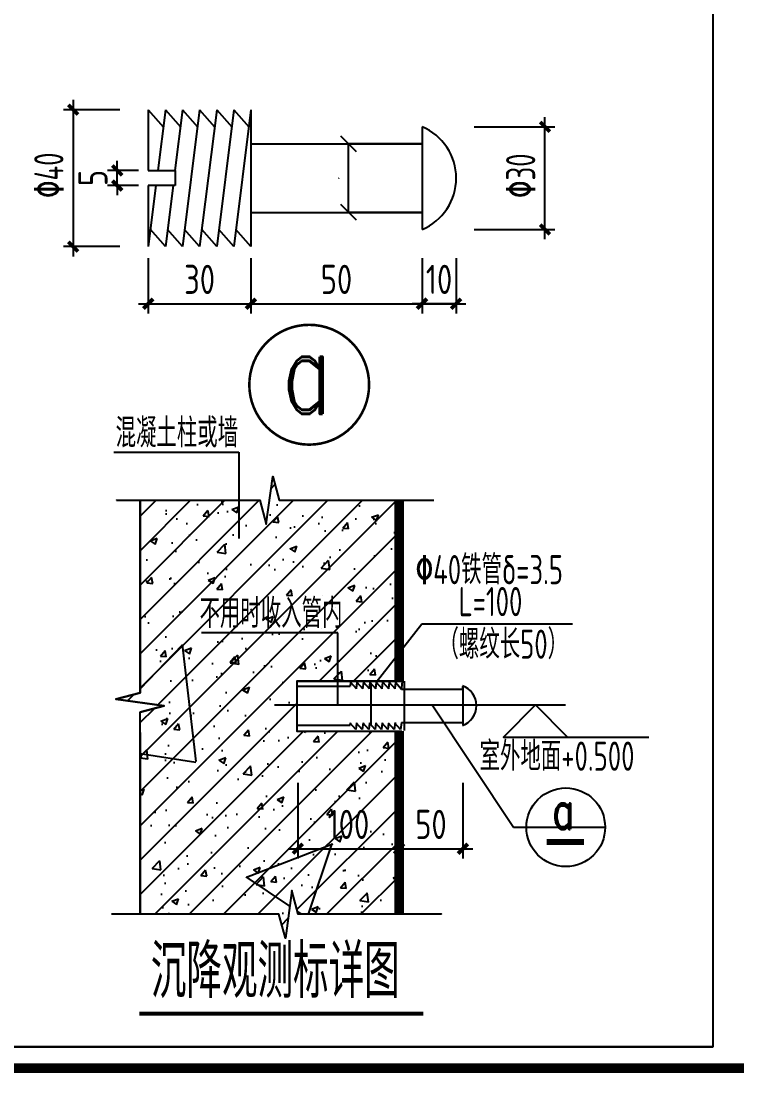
# Model space of a CAD drawing. Extents: x 2506385 to 2810062, y -487803 to -193521.
# Drawn here: x 2616056 to 2623419, y -374789 to -363972 of the extents above; entities that cross this region are included whole.
import ezdxf
from ezdxf.enums import TextEntityAlignment as Align

# ---------------------------------------------------------------- set-up
doc = ezdxf.new("R2010")
doc.units = 0
doc.header["$LTSCALE"] = 1000
doc.header["$MEASUREMENT"] = 0
for name, color, linetype in [('PUB_TITLE', 4, 'Continuous'), ('结-线', 11, 'Continuous'), ('结-说明', 4, 'Continuous')]:
    doc.layers.add(name, color=color, linetype=linetype)
doc.layers.add('查找字符', color=1, linetype='ByLayer', lineweight=18)
doc.styles.add('ENGLISH1', font='romand__.ttf', dxfattribs={"width": 0.7, "bigfont": 'hztxt'})
doc.styles.get("Standard").update_dxf_attribs({"font": 'TSSDENG', "width": 0.7, "bigfont": 'TSSDCHN'})
doc.styles.add('SXST', font='tssdeng.shx', dxfattribs={"bigfont": 'tssdchn.shx'})
doc.styles.add('tssd', font='tssdeng.shx', dxfattribs={"width": 0.7, "height": 3, "bigfont": '1hztxt.shx'})
doc.styles.add('TSSD_DIMENSION', font='tssdeng.shx', dxfattribs={"width": 0.8, "bigfont": 'tssdchn.shx'})
doc.styles.add('TSSD_Label', font='Tssdeng.shx', dxfattribs={"width": 0.7, "bigfont": 'hztxt.shx'})
doc.styles.add('TSSD_REIN', font='TSSDENG', dxfattribs={"width": 0.8, "bigfont": 'TSSDCHN'})
doc.dimstyles.get("Standard").update_dxf_attribs({"dimtxt": 0.18, "dimasz": 0.18, "dimexe": 0.18, "dimexo": 0.0625, "dimgap": 0.09, "dimtad": 0, "dimtih": 1, "dimtoh": 1, "dimdec": 4, "dimzin": 0, "dimdsep": 46, "dimtxsty": 'Standard', "dimcen": 0.09, "dimadec": 0, "dimazin": 0, "dimtfac": 1, "dimtdec": 4, "dimtofl": 0, "dimtmove": 0, "dimatfit": 3, "dimfxl": 1, "dimtolj": 1, "dimtzin": 0, "dimarcsym": 0})
doc.dimstyles.new('TSSD_100_100', dxfattribs={"dimtxt": 300, "dimasz": 100, "dimexe": 100, "dimexo": 250, "dimgap": 100, "dimtad": 1, "dimdec": 0, "dimzin": 0, "dimdsep": 46, "dimtxsty": 'TSSD_DIMENSION', "dimblk": 'ARCHTICK', "dimcen": 0, "dimdle": 100, "dimclrt": 7, "dimadec": 0, "dimazin": 0, "dimtfac": 1, "dimtdec": 0, "dimtix": 1, "dimtmove": 2, "dimatfit": 3, "dimldrblk": '_TSDBK', "dimfxl": 1, "dimtolj": 1, "dimtzin": 0, "dimarcsym": 0})

# ---------------------------------------------------------------- blocks, each defined once
blk = doc.blocks.new('_ArchTick')
at = {"color": 0, "linetype": 'ByBlock', "const_width": 0.4}
blk.add_lwpolyline([(-0.5, -0.5), (0.5, 0.5)], dxfattribs=at)
blk = doc.blocks.new('*D48')
at = {"layer": 'Defpoints', "color": 0, "transparency": 16777216}
for p in [(1528392, 1043739), (1529434, 1043743), (1529434, 1042811)]:
    blk.add_point(p, dxfattribs=at)
at = {"layer": '结-说明', "color": 0, "lineweight": -2, "transparency": 16777216}
for p, q in [((1528392, 1043489), (1528392, 1042711)), ((1529434, 1043493), (1529434, 1042711)), ((1528292, 1042811), (1529534, 1042811))]:
    blk.add_line(p, q, dxfattribs=at)
at = {"layer": '结-说明', "color": 0, "lineweight": -2, "transparency": 16777216, "xscale": 100, "yscale": 100, "zscale": 100, "rotation": 180}
blk.add_blockref('_ArchTick', (1528392, 1042811), dxfattribs=at)
at = {"layer": '结-说明', "color": 0, "lineweight": -2, "transparency": 16777216, "xscale": 100, "yscale": 100, "zscale": 100}
blk.add_blockref('_ArchTick', (1529434, 1042811), dxfattribs=at)
at = {"layer": '结-说明', "color": 7, "transparency": 16777216, "insert": (1528913, 1043061), "char_height": 300, "attachment_point": 5, "style": 'TSSD_DIMENSION'}
blk.add_mtext('\\A1;100', dxfattribs=at)
blk = doc.blocks.new('_TSDBK')
blk = doc.blocks.new('*D49')
at = {"layer": 'Defpoints', "color": 0, "transparency": 16777216}
for p in [(1529434, 1043743), (1530091, 1043739), (1530091, 1042811)]:
    blk.add_point(p, dxfattribs=at)
at = {"layer": '结-说明', "color": 0, "lineweight": -2, "transparency": 16777216}
for p, q in [((1529434, 1043493), (1529434, 1042711)), ((1530091, 1043489), (1530091, 1042711)), ((1529334, 1042811), (1530191, 1042811))]:
    blk.add_line(p, q, dxfattribs=at)
at = {"layer": '结-说明', "color": 0, "lineweight": -2, "transparency": 16777216, "xscale": 100, "yscale": 100, "zscale": 100, "rotation": 180}
blk.add_blockref('_ArchTick', (1529434, 1042811), dxfattribs=at)
at = {"layer": '结-说明', "color": 0, "lineweight": -2, "transparency": 16777216, "xscale": 100, "yscale": 100, "zscale": 100}
blk.add_blockref('_ArchTick', (1530091, 1042811), dxfattribs=at)
at = {"layer": '结-说明', "color": 7, "transparency": 16777216, "insert": (1529762, 1043061), "char_height": 300, "attachment_point": 5, "style": 'TSSD_DIMENSION'}
blk.add_mtext('\\A1;50', dxfattribs=at)
blk = doc.blocks.new('*D50')
at = {"layer": 'Defpoints', "color": 0, "transparency": 16777216}
for p in [(1528915, 1050058), (1529670, 1050058), (1529670, 1049354)]:
    blk.add_point(p, dxfattribs=at)
at = {"layer": '结-说明', "color": 0, "lineweight": -2, "transparency": 16777216}
for p, q in [((1528995, 1049978), (1528835, 1050138)), ((1529667, 1050058), (1528913, 1050058)), ((1528915, 1049354), (1528915, 1050058)), ((1528995, 1049274), (1528835, 1049434)), ((1529667, 1049354), (1528913, 1049354))]:
    blk.add_line(p, q, dxfattribs=at)
at = {"layer": '结-说明', "color": 0, "transparency": 16777216, "insert": (1528814, 1049706), "char_height": 3, "attachment_point": 5, "rotation": 90}
blk.add_mtext('\\A1;%%13020', dxfattribs=at)
blk = doc.blocks.new('*D51')
at = {"layer": 'Defpoints', "color": 0, "transparency": 16777216}
for p in [(1526854, 1049134), (1527910, 1049134), (1527910, 1048415)]:
    blk.add_point(p, dxfattribs=at)
at = {"layer": '结-说明', "color": 0, "lineweight": -2, "transparency": 16777216}
for p, q in [((1526854, 1048884), (1526854, 1048315)), ((1527910, 1048884), (1527910, 1048315)), ((1526754, 1048415), (1528010, 1048415))]:
    blk.add_line(p, q, dxfattribs=at)
at = {"layer": '结-说明', "color": 0, "lineweight": -2, "transparency": 16777216, "xscale": 100, "yscale": 100, "zscale": 100, "rotation": 180}
blk.add_blockref('_ArchTick', (1526854, 1048415), dxfattribs=at)
at = {"layer": '结-说明', "color": 0, "lineweight": -2, "transparency": 16777216, "xscale": 100, "yscale": 100, "zscale": 100}
blk.add_blockref('_ArchTick', (1527910, 1048415), dxfattribs=at)
at = {"layer": '结-说明', "color": 7, "transparency": 16777216, "insert": (1527382, 1048665), "char_height": 300, "attachment_point": 5, "style": 'TSSD_DIMENSION'}
blk.add_mtext('\\A1;30', dxfattribs=at)
blk = doc.blocks.new('*D52')
at = {"layer": 'Defpoints', "color": 0, "transparency": 16777216}
for p in [(1529670, 1049134), (1530020, 1049134), (1530020, 1048415)]:
    blk.add_point(p, dxfattribs=at)
at = {"layer": '结-说明', "color": 0, "lineweight": -2, "transparency": 16777216}
for p, q in [((1529670, 1048884), (1529670, 1048315)), ((1530020, 1048884), (1530020, 1048315)), ((1529670, 1048415), (1529570, 1048415)), ((1529670, 1048415), (1530020, 1048415)), ((1530020, 1048415), (1530120, 1048415))]:
    blk.add_line(p, q, dxfattribs=at)
at = {"layer": '结-说明', "color": 0, "lineweight": -2, "transparency": 16777216, "xscale": 100, "yscale": 100, "zscale": 100}
blk.add_blockref('_ArchTick', (1529670, 1048415), dxfattribs=at)
at = {"layer": '结-说明', "color": 0, "lineweight": -2, "transparency": 16777216, "xscale": 100, "yscale": 100, "zscale": 100, "rotation": 180}
blk.add_blockref('_ArchTick', (1530020, 1048415), dxfattribs=at)
at = {"layer": '结-说明', "color": 7, "transparency": 16777216, "insert": (1529845, 1048665), "char_height": 300, "attachment_point": 5, "style": 'TSSD_DIMENSION'}
blk.add_mtext('\\A1;10', dxfattribs=at)
blk = doc.blocks.new('*D53')
at = {"layer": 'Defpoints', "color": 0, "transparency": 16777216}
for p in [(1527910, 1049134), (1529670, 1049134), (1529670, 1048415)]:
    blk.add_point(p, dxfattribs=at)
at = {"layer": '结-说明', "color": 0, "lineweight": -2, "transparency": 16777216}
for p, q in [((1527910, 1048884), (1527910, 1048315)), ((1529670, 1048884), (1529670, 1048315)), ((1527810, 1048415), (1529770, 1048415))]:
    blk.add_line(p, q, dxfattribs=at)
at = {"layer": '结-说明', "color": 0, "lineweight": -2, "transparency": 16777216, "xscale": 100, "yscale": 100, "zscale": 100, "rotation": 180}
blk.add_blockref('_ArchTick', (1527910, 1048415), dxfattribs=at)
at = {"layer": '结-说明', "color": 0, "lineweight": -2, "transparency": 16777216, "xscale": 100, "yscale": 100, "zscale": 100}
blk.add_blockref('_ArchTick', (1529670, 1048415), dxfattribs=at)
at = {"layer": '结-说明', "color": 7, "transparency": 16777216, "insert": (1528790, 1048665), "char_height": 300, "attachment_point": 5, "style": 'TSSD_DIMENSION'}
blk.add_mtext('\\A1;50', dxfattribs=at)
blk = doc.blocks.new('*D54')
at = {"layer": 'Defpoints', "color": 0, "transparency": 16777216}
for p in [(1526535, 1049785), (1527004, 1049785), (1527004, 1049630)]:
    blk.add_point(p, dxfattribs=at)
at = {"layer": '结-说明', "color": 0, "lineweight": -2, "transparency": 16777216}
for p, q in [((1526535, 1049785), (1526535, 1049885)), ((1526754, 1049785), (1526435, 1049785)), ((1526535, 1049630), (1526535, 1049785)), ((1526754, 1049630), (1526435, 1049630)), ((1526535, 1049630), (1526535, 1049530))]:
    blk.add_line(p, q, dxfattribs=at)
at = {"layer": '结-说明', "color": 0, "lineweight": -2, "transparency": 16777216, "xscale": 100, "yscale": 100, "zscale": 100}
for p, rotation in [((1526535, 1049785), 270), ((1526535, 1049630), 90)]:
    blk.add_blockref('_ArchTick', p, dxfattribs=dict(at, rotation=rotation))
at = {"layer": '结-说明', "color": 7, "transparency": 16777216, "insert": (1526285, 1049707), "char_height": 300, "attachment_point": 5, "rotation": 90, "style": 'TSSD_DIMENSION'}
blk.add_mtext('\\A1;5', dxfattribs=at)
blk = doc.blocks.new('*D61')
at = {"layer": 'Defpoints', "color": 0, "transparency": 16777216}
for p in [(1555683, 1060932), (1554787, 1060382, -9216), (1555683, 1060382, -9216)]:
    blk.add_point(p, dxfattribs=at)
at = {"layer": '结-说明', "color": 0, "lineweight": -2, "transparency": 16777216}
for p, q in [((1554787, 1060632), (1554787, 1061032)), ((1555683, 1060632), (1555683, 1061032)), ((1554687, 1060932), (1555783, 1060932))]:
    blk.add_line(p, q, dxfattribs=at)
at = {"layer": '结-说明', "color": 0, "lineweight": -2, "transparency": 16777216, "xscale": 100, "yscale": 100, "zscale": 100, "rotation": 180}
blk.add_blockref('_ArchTick', (1554787, 1060932), dxfattribs=at)
at = {"layer": '结-说明', "color": 0, "lineweight": -2, "transparency": 16777216, "xscale": 100, "yscale": 100, "zscale": 100}
blk.add_blockref('_ArchTick', (1555683, 1060932), dxfattribs=at)
at = {"layer": '结-说明', "color": 7, "transparency": 16777216, "insert": (1555235, 1061182), "char_height": 300, "attachment_point": 5, "style": 'TSSD_DIMENSION'}
blk.add_mtext('\\A1;15d', dxfattribs=at)
blk = doc.blocks.new('*D62')
at = {"layer": 'Defpoints', "color": 0, "transparency": 16777216}
for p in [(1556298, 1060932), (1556298, 1060382, -9216), (1557195, 1060382, -9216)]:
    blk.add_point(p, dxfattribs=at)
at = {"layer": '结-说明', "color": 0, "lineweight": -2, "transparency": 16777216}
for p, q in [((1556298, 1060632), (1556298, 1061032)), ((1557195, 1060632), (1557195, 1061032)), ((1557295, 1060932), (1556198, 1060932))]:
    blk.add_line(p, q, dxfattribs=at)
at = {"layer": '结-说明', "color": 0, "lineweight": -2, "transparency": 16777216, "xscale": 100, "yscale": 100, "zscale": 100, "rotation": 180}
blk.add_blockref('_ArchTick', (1556298, 1060932), dxfattribs=at)
at = {"layer": '结-说明', "color": 0, "lineweight": -2, "transparency": 16777216, "xscale": 100, "yscale": 100, "zscale": 100}
blk.add_blockref('_ArchTick', (1557195, 1060932), dxfattribs=at)
at = {"layer": '结-说明', "color": 7, "transparency": 16777216, "insert": (1556746, 1061182), "char_height": 300, "attachment_point": 5, "style": 'TSSD_DIMENSION'}
blk.add_mtext('\\A1;15d', dxfattribs=at)
blk = doc.blocks.new('*D63')
at = {"layer": 'Defpoints', "color": 0, "transparency": 16777216}
for p in [(1555206, 1059103), (1555683, 1059103, -9216), (1555683, 1058567, -9216)]:
    blk.add_point(p, dxfattribs=at)
at = {"layer": '结-说明', "color": 0, "lineweight": -2, "transparency": 16777216}
for p, q in [((1555206, 1059103), (1555206, 1059203)), ((1555433, 1059103), (1555106, 1059103)), ((1555206, 1058567), (1555206, 1059103)), ((1555433, 1058567), (1555106, 1058567)), ((1555206, 1058567), (1555206, 1058467))]:
    blk.add_line(p, q, dxfattribs=at)
at = {"layer": '结-说明', "color": 0, "lineweight": -2, "transparency": 16777216, "xscale": 100, "yscale": 100, "zscale": 100}
for p, rotation in [((1555206, 1059103), 270), ((1555206, 1058567), 90)]:
    blk.add_blockref('_ArchTick', p, dxfattribs=dict(at, rotation=rotation))
at = {"layer": '结-说明', "color": 7, "transparency": 16777216, "insert": (1554956, 1058835), "char_height": 300, "attachment_point": 5, "rotation": 90, "style": 'TSSD_DIMENSION'}
blk.add_mtext('\\A1;100', dxfattribs=at)
blk = doc.blocks.new('*D64')
at = {"layer": 'Defpoints', "color": 0, "transparency": 16777216}
for p in [(1555683, 1059103, -9216), (1555206, 1058347), (1555781, 1058347)]:
    blk.add_point(p, dxfattribs=at)
at = {"layer": '结-说明', "color": 0, "lineweight": -2, "transparency": 16777216}
for p, q in [((1555206, 1059203), (1555206, 1058247)), ((1555433, 1059103), (1555106, 1059103)), ((1555531, 1058347), (1555106, 1058347))]:
    blk.add_line(p, q, dxfattribs=at)
at = {"layer": '结-说明', "color": 0, "lineweight": -2, "transparency": 16777216, "xscale": 100, "yscale": 100, "zscale": 100}
for p, rotation in [((1555206, 1059103), 90), ((1555206, 1058347), 270)]:
    blk.add_blockref('_ArchTick', p, dxfattribs=dict(at, rotation=rotation))
at = {"layer": '结-说明', "color": 7, "transparency": 16777216, "insert": (1554956, 1058217), "char_height": 300, "attachment_point": 5, "rotation": 90, "style": 'TSSD_DIMENSION'}
blk.add_mtext('\\A1;50', dxfattribs=at)
blk = doc.blocks.new('*D65')
at = {"layer": 'Defpoints', "color": 0, "transparency": 16777216}
for p in [(1555683, 1058384, -9216), (1556015, 1058384, -9216), (1556015, 1057606)]:
    blk.add_point(p, dxfattribs=at)
at = {"layer": '结-说明', "color": 0, "lineweight": -2, "transparency": 16777216}
for p, q in [((1555683, 1058134), (1555683, 1057506)), ((1556015, 1058134), (1556015, 1057506)), ((1555583, 1057606), (1556115, 1057606))]:
    blk.add_line(p, q, dxfattribs=at)
at = {"layer": '结-说明', "color": 0, "lineweight": -2, "transparency": 16777216, "xscale": 100, "yscale": 100, "zscale": 100, "rotation": 180}
blk.add_blockref('_ArchTick', (1555683, 1057606), dxfattribs=at)
at = {"layer": '结-说明', "color": 0, "lineweight": -2, "transparency": 16777216, "xscale": 100, "yscale": 100, "zscale": 100}
blk.add_blockref('_ArchTick', (1556015, 1057606), dxfattribs=at)
at = {"layer": '结-说明', "color": 7, "transparency": 16777216, "insert": (1555512, 1057856), "char_height": 300, "attachment_point": 5, "style": 'TSSD_DIMENSION'}
blk.add_mtext('\\A1;50', dxfattribs=at)
blk = doc.blocks.new('*D66')
at = {"layer": 'Defpoints', "color": 0, "transparency": 16777216}
for p in [(1556015, 1058384, -9216), (1556296, 1058384, -9216), (1556296, 1057606)]:
    blk.add_point(p, dxfattribs=at)
at = {"layer": '结-说明', "color": 0, "lineweight": -2, "transparency": 16777216}
for p, q in [((1556015, 1058134), (1556015, 1057506)), ((1556296, 1058134), (1556296, 1057506)), ((1555915, 1057606), (1556396, 1057606))]:
    blk.add_line(p, q, dxfattribs=at)
at = {"layer": '结-说明', "color": 0, "lineweight": -2, "transparency": 16777216, "xscale": 100, "yscale": 100, "zscale": 100, "rotation": 180}
blk.add_blockref('_ArchTick', (1556015, 1057606), dxfattribs=at)
at = {"layer": '结-说明', "color": 0, "lineweight": -2, "transparency": 16777216, "xscale": 100, "yscale": 100, "zscale": 100}
blk.add_blockref('_ArchTick', (1556296, 1057606), dxfattribs=at)
at = {"layer": '结-说明', "color": 7, "transparency": 16777216, "insert": (1556468, 1057856), "char_height": 300, "attachment_point": 5, "style": 'TSSD_DIMENSION'}
blk.add_mtext('\\A1;50', dxfattribs=at)
blk = doc.blocks.new('*D60')
at = {"layer": 'Defpoints', "color": 0, "transparency": 16777216}
for p in [(1555980, 1060522, -9216), (1555980, 1059103, -9216), (1556149, 1059103)]:
    blk.add_point(p, dxfattribs=at)
at = {"layer": '结-说明', "color": 0, "lineweight": -2, "transparency": 16777216}
for p, q in [((1556149, 1060622), (1556149, 1059003)), ((1556230, 1060522), (1556249, 1060522)), ((1556230, 1059103), (1556249, 1059103))]:
    blk.add_line(p, q, dxfattribs=at)
at = {"layer": '结-说明', "color": 0, "lineweight": -2, "transparency": 16777216, "xscale": 100, "yscale": 100, "zscale": 100}
for p, rotation in [((1556149, 1060522), 90), ((1556149, 1059103), 270)]:
    blk.add_blockref('_ArchTick', p, dxfattribs=dict(at, rotation=rotation))
at = {"layer": '结-说明', "color": 7, "transparency": 16777216, "insert": (1555899, 1059812), "char_height": 300, "attachment_point": 5, "rotation": 90, "style": 'TSSD_DIMENSION'}
blk.add_mtext('\\A1;>0.6Lab', dxfattribs=at)
blk = doc.blocks.new('A$C1EDB679E')
at = {"layer": '结-说明'}
for p, q in [((0, 1366), (2876, 1366)), ((0, 1366), (0, 341)), ((988, 1366), (988, 341)), ((988, 1366), (988, 341)), ((2876, 1366), (2876, 341)), ((0, 854), (2876, 854)), ((0, 341), (2876, 341))]:
    blk.add_line(p, q, dxfattribs=at)
at = {"layer": '结-说明', "style": 'TSSD_REIN', "width": 0.75}
for s, p in [('按电梯资料定', (744, 1455)), ('吊钩规格', (77, 979)), ('Q235直径22圆钢', (1176, 982)), ('吊重(t)', (111, 471)), ('≤3', (1572, 478)), ('注：吊钩严禁采用冷加工钢筋', (119, 0, -9216))]:
    blk.add_text(s, height=250, dxfattribs=at).set_placement(p)
blk = doc.blocks.new('995')
h = blk.add_hatch()
h.set_pattern_fill('钢筋混凝土', color=3, scale=100, style=0)
h.set_pattern_definition([(45, (105.4, 579.32), (-176.776695, 176.776695), []), (50, (105.4, 579.3), (717.26018, -62.75213), [75, -825]), (355, (105.4, 579.3), (-138.75133, 752.19213), [60, -660]), (100.4514, (165.2, 574.1), (578.50938, 689.43954), [63.7402, -701.1421]), (46.1842, (105.4, 779.3), (1067.24105, -165.519), [112.5, -1237.5]), (96.6356, (194.3, 765.5), (934.6627, 974.1179), [95.6103, -1051.713]), (351.1842, (105.4, 779.3), (934.66195, 974.1186), [90, -990]), (21, (205.4, 729.3), (596.90705, -402.6189), [75, -825]), (326, (205.4, 729.3), (243.31533, 725.15005), [60, -660]), (71.4514, (255.14, 695.8), (840.22263, 322.5305), [63.7402, -701.1421]), (37.5, (105.4, 579.32), (12.159855, 332.893854), [0, -652, 0, -670, 0, -662.5]), (7.5, (105.4, 579.3), (263.06954, 394.41171), [0, -382, 0, -637, 0, -252.5]), (327.5, (-117.6, 579.32), (533.822436, -22.55487), [0, -250, 0, -780, 0, -1035]), (317.5, (-217.6, 579.3), (583.18617, 100.10498), [0, -325, 0, -518, 0, -735])])
h.paths.add_polyline_path([(1528381.99031, 1044535.35626), (1529208.80606, 1044535.35626), (1529433.86962, 1044824.04884), (1529433.86962, 1046393.51444), (1528200.5064, 1046393.51444), (1528134.5064, 1046639.82979), (1528068.5064, 1046147.19909), (1528002.5064, 1046393.51444), (1526770.24884, 1046393.51444), (1526770.24884, 1044414.83733), (1526521.44546, 1044348.17066), (1527019.05223, 1044281.504), (1526770.24884, 1044214.83733), (1526770.24884, 1042136.59553), (1528198.0713, 1042136.59553), (1528259.77428, 1041906.31688), (1528266.21981, 1041906.31688), (1528330.0713, 1042382.91088), (1528396.0713, 1042136.59553), (1529433.86962, 1042136.59553), (1529433.86962, 1044020.29077), (1528381.99031, 1044020.29077)])
h.paths.add_polyline_path([(1528636.07988, 1043286.49564), (1529189.92603, 1043286.49564), (1529189.92603, 1042836.49564), (1528636.07988, 1042836.49564)], flags=24)
h.paths.add_polyline_path([(1527314.60709, 1045005.88617), (1528889.96142, 1045005.88617), (1528889.96142, 1045455.88617), (1527314.60709, 1045455.88617)], flags=24)
at = {"layer": '结-说明'}
h = blk.add_hatch(dxfattribs=at)
h.set_pattern_fill('AR-CONC', color=256, scale=50, style=0)
h.set_pattern_definition([(50, (782557, 862726), (9109.23, -796.954), [952.5, -10477.5]), (355, (782557, 862726), (-1762.14, 9552.83), [762, -8382]), (100.451, (783316, 862660), (7347.13, 8755.83), [809.5, -8904.5]), (46.1842, (782557, 865266), (13553.95, -2102.12), [1428.75, -15716.25]), (96.6356, (783687, 865091), (11870.21, 12371.28), [1214.25, -13356.75]), (351.184, (782557, 865266), (11870.23, 12371.26), [1143, -12573]), (21, (783827, 864631), (7580.744, -5113.276), [952.5, -10477.5]), (326, (783827, 864631), (3090.1, 9209.4), [762, -8382]), (71.4514, (784459, 864205), (10670.82, 4096.14), [809.5, -8904.5]), (37.5, (782557, 862726.3), (154.43, 4227.752), [0, -8280.4, 0, -8509, 0, -8413.75]), (7.5, (782557, 862726.3), (3340.983, 5009.03), [0, -4851.4, 0, -8089.9, 0, -3206.75]), (327.5, (779725, 862726.3), (6779.53, -286.437), [0, -3175, 0, -9906, 0, -13144.5]), (317.5, (778455, 862726), (7406.46, 1271.325), [0, -4127.5, 0, -6578.6, 0, -9334.5])])
h.paths.add_polyline_path([(1526770.24884, 1046493.07914), (1529433.86962, 1046493.07914), (1529433.86962, 1044535.35626), (1528381.99031, 1044535.35626), (1528381.99031, 1044020.29077), (1529433.86962, 1044020.29077), (1529433.86962, 1042136.59553), (1528396.0713, 1042136.59553), (1528330.0713, 1042382.91088), (1528264.0713, 1041890.28017), (1528198.0713, 1042136.59553), (1526770.24884, 1042136.59553)])
at = {"color": 3}
for p, q in [((1527785.87779, 1046889.8042), (1527785.87779, 1046001.35735)), ((1528803.85479, 1045029.14192), (1527401.57092, 1045029.14192)), ((1528803.85479, 1044289.06738), (1528803.85479, 1045029.14192))]:
    blk.add_line(p, q, dxfattribs=at)
blk.add_circle((1531148.37624, 1043031.35796), 404.62047, dxfattribs=at)
at = {"layer": '结-说明'}
for p, q in [((1526081.6881, 1050510.05246), (1526081.6881, 1048902.05246)), ((1526561.90466, 1050410.05246), (1525981.6881, 1050410.05246)), ((1526854.13619, 1050410.05246), (1527008.13619, 1050234.05246)), ((1526854.13619, 1050410.05246), (1526854.13619, 1049784.75263)), ((1527030.13619, 1050410.05246), (1526951.97371, 1049784.75263)), ((1527030.13619, 1050410.05246), (1527184.13619, 1050234.05246)), ((1527206.13619, 1050410.05246), (1527127.97371, 1049784.75263)), ((1527206.13619, 1050410.05246), (1527360.13619, 1050234.05246)), ((1527382.13619, 1050410.05246), (1527206.13619, 1049002.05246)), ((1527382.13619, 1050410.05246), (1527536.13619, 1050234.05246)), ((1527558.13619, 1050410.05246), (1527382.13619, 1049002.05246)), ((1527558.13619, 1050410.05246), (1527712.13619, 1050234.05246)), ((1527734.13619, 1050410.05246), (1527558.13619, 1049002.05246)), ((1527734.13619, 1050410.05246), (1527888.13619, 1050234.05246)), ((1527910.13619, 1050410.05246), (1527734.13619, 1049002.05246)), ((1527910.13619, 1050410.05246), (1527910.13619, 1049002.05246)), ((1530934.70202, 1049078.05246), (1530934.70202, 1050334.05246)), ((1529670.13619, 1050234.05246), (1529670.13619, 1049178.05246)), ((1530205.92527, 1050234.05246), (1531034.70202, 1050234.05246)), ((1527910.13619, 1050058.05246), (1529670.13619, 1050058.05246)), ((1528915.12609, 1049354.05246), (1528915.12609, 1050058.05246)), ((1526534.50966, 1049630.10467), (1526534.50966, 1049784.75263)), ((1526853.53107, 1049784.75263), (1527132.08514, 1049784.75263)), ((1527132.08514, 1049784.75263), (1527132.08514, 1049630.10467)), ((1527132.08514, 1049630.10467), (1526853.53107, 1049630.10467)), ((1526932.64272, 1049630.10467), (1526854.13619, 1049002.05246)), ((1526854.13619, 1049630.10467), (1526854.13619, 1049002.05246)), ((1527108.64272, 1049630.10467), (1527030.13619, 1049002.05246)), ((1527910.13619, 1049354.05246), (1529670.13619, 1049354.05246)), ((1527030.13619, 1049002.05246), (1526876.13619, 1049178.05246)), ((1527206.13619, 1049002.05246), (1527052.13619, 1049178.05246)), ((1527382.13619, 1049002.05246), (1527228.13619, 1049178.05246)), ((1527558.13619, 1049002.05246), (1527404.13619, 1049178.05246)), ((1527734.13619, 1049002.05246), (1527580.13619, 1049178.05246)), ((1527910.13619, 1049002.05246), (1527756.13619, 1049178.05246)), ((1530205.92527, 1049178.05246), (1531034.70202, 1049178.05246)), ((1526561.90466, 1049002.05246), (1525981.6881, 1049002.05246)), ((1529701.31122, 1048415.46235), (1530051.35216, 1048415.46235)), ((1526500.61368, 1046889.8042), (1527785.87779, 1046889.8042)), ((1526770.24884, 1046393.51444), (1526770.24884, 1044414.83733)), ((1529198.9398, 1044522.70065), (1529666.86252, 1045122.91249)), ((1529666.86252, 1045122.91249), (1531216.04209, 1045122.91249)), ((1528381.99031, 1044535.35626), (1529466.33571, 1044535.35626)), ((1528381.99031, 1044535.35626), (1528381.99031, 1044020.29077)), ((1528383.38268, 1044481.07185), (1528929.7362, 1044481.07185)), ((1528934.9398, 1044522.70065), (1528929.7362, 1044481.07185)), ((1528934.9398, 1044522.70065), (1528992.6898, 1044456.70065)), ((1529000.9398, 1044522.70065), (1528992.57722, 1044455.79998)), ((1529000.9398, 1044522.70065), (1529058.6898, 1044456.70065)), ((1529066.9398, 1044522.70065), (1529058.57722, 1044455.79998)), ((1529066.9398, 1044522.70065), (1529124.6898, 1044456.70065)), ((1529132.9398, 1044522.70065), (1529124.57722, 1044455.79998)), ((1529132.9398, 1044522.70065), (1529190.6898, 1044456.70065)), ((1529144.99741, 1044505.86934), (1529144.99741, 1044085.39609)), ((1529198.9398, 1044522.70065), (1529190.57722, 1044455.79998)), ((1529198.9398, 1044522.70065), (1529256.6898, 1044456.70065)), ((1529264.9398, 1044522.70065), (1529256.57722, 1044455.79998)), ((1529265.88941, 1044522.70065), (1529323.63941, 1044456.70065)), ((1529331.88941, 1044522.70065), (1529323.52683, 1044455.79998)), ((1529331.88941, 1044522.70065), (1529389.63941, 1044456.70065)), ((1529397.88941, 1044522.70065), (1529389.52683, 1044455.79998)), ((1529397.88941, 1044522.70065), (1529459.99637, 1044451.72127)), ((1529466.33571, 1044535.35626), (1529457.25431, 1044462.70502)), ((1529459.99637, 1044451.72127), (1530090.07878, 1044451.72127)), ((1529484.75969, 1044534.91758), (1529484.75969, 1044025.49167)), ((1530090.07878, 1044479.49387), (1530090.07878, 1044081.89314)), ((1530090.07878, 1044451.72127), (1530090.07878, 1044479.49387)), ((1530090.07878, 1044451.72127), (1530090.07878, 1044101.77318)), ((1528153.89755, 1044289.06738), (1531145.01327, 1044289.06738)), ((1529774.32388, 1044289.06738), (1530610.49949, 1043031.35796)), ((1526770.24884, 1044004.38655), (1526770.24884, 1042142.61638)), ((1528381.99031, 1044020.29077), (1529461.59405, 1044020.29077)), ((1528383.38268, 1044081.36075), (1528932.50538, 1044081.36075)), ((1528931.47814, 1044103.73696), (1528928.68111, 1044081.36075)), ((1528989.10997, 1044036.79159), (1528931.35997, 1044102.79159)), ((1528997.47814, 1044103.73696), (1528989.10997, 1044036.79159)), ((1529055.10997, 1044036.79159), (1528997.35997, 1044102.79159)), ((1529063.47814, 1044103.73696), (1529055.10997, 1044036.79159)), ((1529121.10997, 1044036.79159), (1529063.35997, 1044102.79159)), ((1529129.47814, 1044103.73696), (1529121.10997, 1044036.79159)), ((1529187.10997, 1044036.79159), (1529129.35997, 1044102.79159)), ((1529195.47814, 1044103.73696), (1529187.10997, 1044036.79159)), ((1529253.10997, 1044036.79159), (1529195.35997, 1044102.79159)), ((1529261.47814, 1044103.73696), (1529253.10997, 1044036.79159)), ((1529319.10997, 1044036.79159), (1529261.35997, 1044102.79159)), ((1529325.0344, 1044102.01079), (1529316.66623, 1044035.06542)), ((1529382.66623, 1044035.06542), (1529324.91623, 1044101.06542)), ((1529392.02341, 1044109.92287), (1529382.66623, 1044035.06542)), ((1529448.66623, 1044035.06542), (1529390.91623, 1044101.06542)), ((1529458.02341, 1044109.92287), (1529448.66623, 1044035.06542)), ((1529458.02341, 1044109.92287), (1530090.07878, 1044109.92287)), ((1530610.49949, 1043031.35796), (1531552.99671, 1043031.35796))]:
    blk.add_line(p, q, dxfattribs=at)
at = {"layer": '结-说明', "linetype": 'Continuous', "const_width": 26.4}
blk.add_lwpolyline([(1527893.43552, 1047581.91432, 1), (1529125.43552, 1047581.91432, 1)], format="xyb", close=True, dxfattribs=at)
at = {"layer": '结-说明', "linetype": 'Continuous'}
for points in [[(1526527.80528, 1046393.51444), (1526527.80528, 1046393.51444), (1528002.5064, 1046393.51444), (1528068.5064, 1046147.19909), (1528134.5064, 1046639.82979), (1528200.5064, 1046393.51444), (1529675.20752, 1046393.51444), (1529790.24749, 1046393.51444)], [(1531166.57663, 1043959.07054), (1530836.5798, 1044289.06738), (1530506.58296, 1043959.07054), (1532003.39975, 1043959.07054)], [(1529870.77242, 1042136.59553), (1529870.77242, 1042136.59553), (1528396.0713, 1042136.59553), (1528330.0713, 1042382.91088), (1528264.0713, 1041890.28017), (1528198.0713, 1042136.59553), (1526723.37018, 1042136.59553), (1526475.87018, 1042136.59553)]]:
    blk.add_lwpolyline(points, dxfattribs=at)
at = {"layer": '结-说明'}
for points in [[(1526770.24884, 1046393.51444), (1528002.5064, 1046393.51444), (1528068.5064, 1046147.19909), (1528134.5064, 1046639.82979), (1528200.5064, 1046393.51444), (1529433.86962, 1046393.51444), (1529433.86962, 1044535.35626), (1528381.99031, 1044535.35626), (1528381.99031, 1044020.29077), (1529433.86962, 1044020.29077), (1529433.86962, 1042136.59553), (1528396.0713, 1042136.59553), (1528330.0713, 1042382.91088), (1528264.0713, 1041890.28017), (1528198.0713, 1042136.59553), (1526770.24884, 1042136.59553), (1526770.24884, 1044214.83733)], [(1526770.24884, 1046393.51444), (1526770.24884, 1044414.83733), (1526521.44546, 1044348.17066), (1527019.05223, 1044281.504), (1526770.24884, 1044214.83733)]]:
    blk.add_lwpolyline(points, dxfattribs=at)
at = {"layer": '结-说明', "color": 7, "linetype": 'Continuous'}
blk.add_lwpolyline([(1526770.24884, 1042136.59553), (1526770.24884, 1044214.83733), (1527019.05223, 1044281.504), (1526521.44546, 1044348.17066), (1526770.24884, 1044414.83733), (1526770.24884, 1046393.51444)], dxfattribs=at)
at = {"layer": '结-说明'}
for points, const_width in [([(1529433.86962, 1046393.51444), (1529433.86962, 1044535.35626)], 99), ([(1529433.86962, 1044020.29077), (1529433.86962, 1042136.59553)], 99), ([(1530953.60324, 1042880.31012), (1531336.62628, 1042880.31012)], 64)]:
    blk.add_lwpolyline(points, dxfattribs=dict(at, const_width=const_width))
at = {"layer": '结-说明', "color": 3, "const_width": 40}
blk.add_lwpolyline([(1529683.21399, 1041114.87022), (1526763.24318, 1041114.87022)], dxfattribs=at)
at = {"layer": '结-说明'}
for centre, radius, start, end in [((1529450.13619, 1049706.05246), 572, 292.619864939, 67.380135056), ((1530012.02807, 1044282.68148), 217.75005, 289.887224588, 70.112775412)]:
    blk.add_arc(centre, radius, start, end, dxfattribs=at)
at = {"layer": '结-说明', "xscale": 100, "yscale": 100, "zscale": 100}
for p, rotation in [((1526081.6881, 1050410.05246), 90), ((1530934.70202, 1050234.05246), 90), ((1530934.70202, 1049178.05246), 270), ((1526081.6881, 1049002.05246), 270)]:
    blk.add_blockref('_ArchTick', p, dxfattribs=dict(at, rotation=rotation))
at = {"layer": '结-说明', "color": 7, "linetype": 'ByBlock', "style": 'tssd', "width": 0.7}
for s, p in [('\x8240', (1525981.6881, 1049501.76674)), ('\x8230', (1530834.70202, 1049501.76674))]:
    blk.add_text(s, height=300, rotation=90, dxfattribs=at).set_placement(p)
at = {"layer": '结-说明', "linetype": 'Continuous', "style": 'ENGLISH1', "width": 0.7}
blk.add_text('a', height=880, dxfattribs=at).set_placement((1528487.53822, 1047722.22621), align=Align.MIDDLE_CENTER)
at = {"layer": '结-说明', "style": 'TSSD_Label', "width": 0.7}
for s, p in [('混凝土柱或墙', (1526518.15999, 1046937.17231)), ('%%13040铁管δ=3.5 ', (1529604.53429, 1045530.46756)), ('不用时收入管内', (1527381.33938, 1045080.88617)), (' L=100', (1529919.47229, 1045201.90501)), ('（螺纹长50）', (1529839.07681, 1044764.09796)), ('室外地面+0.500', (1530262.07071, 1043611.96497))]:
    blk.add_text(s, height=300, dxfattribs=at).set_placement(p)
at = {"layer": '结-说明', "linetype": 'Continuous', "style": 'ENGLISH1', "width": 0.7}
blk.add_text('a', height=392.85714, dxfattribs=at).set_placement((1531124.06781, 1042895.70208), align=Align.BOTTOM_CENTER)
at = {"layer": '结-说明', "color": 7, "style": 'SXST', "width": 0.7}
blk.add_text('沉降观测标详图', height=550, dxfattribs=at).set_placement((1526880.41216, 1041275.16043))
at = {"layer": '结-说明'}
dim = blk.add_linear_dim(base=(1528915.12609, 1050058.05246), p1=(1529670.13619, 1049354.05246), p2=(1529670.13619, 1050058.05246), angle=90, text='%%13020', dimstyle='Standard', override={"dimscale": 1, "dimasz": 0, "dimgap": 100, "dimtsz": 80}, dxfattribs=at)
dim.commit()
dim.dimension.update_dxf_attribs({"geometry": '*D50', "text_midpoint": (1528813.62609, 1049706.05246)})
dim = blk.add_linear_dim(base=(1526534.50966, 1049784.75263), p1=(1527004.01444, 1049630.10467), p2=(1527004.01444, 1049784.75263), angle=90, text='5', dimstyle='TSSD_100_100', dxfattribs=at)
dim.commit()
dim.dimension.update_dxf_attribs({"geometry": '*D54', "text_midpoint": (1526284.50966, 1049707.42865)})
for base, p1, p2, text, picture, middle in [((1527910.13619, 1048415.46235), (1526854.13619, 1049134.44539), (1527910.13619, 1049134.44539), '30', '*D51', (1527382.13619, 1048665.46235)), ((1529670.13619, 1048415.46235), (1527910.13619, 1049134.44539), (1529670.13619, 1049134.44539), '50', '*D53', (1528790.13619, 1048665.46235)), ((1530020.17713, 1048415.46235), (1529670.13619, 1049134.44539), (1530020.17713, 1049134.44539), '10', '*D52', (1529845.15666, 1048665.46235)), ((1529433.86962, 1042811.49564), (1528392.13628, 1043738.747), (1529433.86962, 1043743.03935), '100', '*D48', (1528913.00295, 1043061.49564)), ((1530090.87878, 1042811.49564), (1529433.86962, 1043743.03935), (1530090.87878, 1043738.747), '50', '*D49', (1529762.3742, 1043061.49564))]:
    dim = blk.add_linear_dim(base=base, p1=p1, p2=p2, text=text, dimstyle='TSSD_100_100', dxfattribs=at)
    dim.commit()
    dim.dimension.update_dxf_attribs({"geometry": picture, "text_midpoint": middle})
blk = doc.blocks.new('f')
at = {"layer": '结-说明', "color": 0}
for p, q in [((1554786.9, 1060495.7, -9215.7), (1555487.1, 1061373.9)), ((1555487.1, 1061373.9), (1558527.5, 1061373.9)), ((1557195.2, 1060495.7, -9215.7), (1557895.3, 1061373.9)), ((1553236.9, 1060586.5), (1557896.3, 1060586.5)), ((1557343.1, 1060184.1), (1558517.6, 1060184.1)), ((1555758.2, 1059844.5), (1553634.1, 1059844.5)), ((1555949.5, 1059475.8), (1556048.6, 1059354.7)), ((1555736.2, 1059207.9, -9215.7), (1556777.1, 1058477.1)), ((1556245.9, 1059207.9, -9215.7), (1557286.9, 1058477.1)), ((1553236.9, 1059102.5), (1557896.3, 1059102.5)), ((1555915.8, 1058632.5), (1554982.9, 1057650.7)), ((1555813.3, 1058407.4), (1555375.5, 1057230)), ((1556777.1, 1058477.1), (1559892.4, 1058477.1)), ((1554982.9, 1057650.7), (1554503.8, 1057650.7)), ((1555375.5, 1057230), (1553952, 1057230))]:
    blk.add_line(p, q, dxfattribs=at)
at = {"layer": '结-说明'}
blk.add_line((1557622, 1059544.3), (1556296.1, 1059544.3), dxfattribs=at)
at = {"layer": '结-说明', "elevation": -9215.7}
for points in [[(1553236.9, 1058822.5), (1553236.9, 1059714.5), (1553016.9, 1059784.5), (1553456.9, 1059904.5), (1553236.9, 1059974.5), (1553236.9, 1060866.5)], [(1557896.3, 1058822.5), (1557896.3, 1059714.5), (1557676.3, 1059784.5), (1558116.3, 1059904.5), (1557896.3, 1059974.5), (1557896.3, 1060866.5)]]:
    blk.add_lwpolyline(points, dxfattribs=at)
at = {"layer": '结-说明', "color": 6, "const_width": 35}
for points in [[(1557896.3, 1060521.5), (1553236.9, 1060521.5)], [(1555283.5, 1060521.5), (1555283.5, 1059167.5)], [(1555483.5, 1060521.5), (1555483.5, 1059167.5)], [(1556496.1, 1060521.5), (1556496.1, 1059167.5)], [(1556696.1, 1060521.5), (1556696.1, 1059167.5)], [(1557896.3, 1059167.5), (1553236.9, 1059167.5)]]:
    blk.add_lwpolyline(points, dxfattribs=at)
for points in [[(1557120.1, 1060421.5), (1557240.1, 1060421.5, 1), (1557240.1, 1060521.5), (1556296.1, 1060521.5), (1556296.1, 1058567, -0.382725), (1556010.2, 1058347.8, -0.3060024), (1555683.5, 1058567), (1555683.5, 1060521.5), (1554755, 1060521.5, 1), (1554755, 1060421.5), (1554875, 1060421.5)], [(1554364, 1057794.5), (1554424, 1057794.5, 1), (1554424, 1057844.5), (1553952, 1057844.5), (1553952, 1056867.2, -0.382725), (1553809, 1056757.6, -0.3060024), (1553645.7, 1056867.2), (1553645.7, 1057844.5), (1553181.4, 1057844.5, 1), (1553181.4, 1057794.5), (1553241.4, 1057794.5)]]:
    blk.add_lwpolyline(points, format="xyb", dxfattribs=at)
at = {"layer": '结-说明', "color": 6, "const_width": 50, "elevation": -9215.7}
for points in [[(1554761.9, 1060470.7, 1), (1554811.9, 1060470.7, 1)], [(1557187.1, 1060478.9, 1), (1557237.1, 1060478.9, 1)], [(1555711.2, 1059232.9, 1), (1555761.2, 1059232.9, 1)], [(1556216.8, 1059225, 1), (1556266.8, 1059225, 1)]]:
    blk.add_lwpolyline(points, format="xyb", close=True, dxfattribs=at)
at = {"layer": '结-说明'}
for points in [[(1555353.5, 1059914.5, 25, 25, 0), (1555213.5, 1059774.5, 0, 0, 0)], [(1555553.5, 1059914.5, 25, 25, 0), (1555413.5, 1059774.5, 0, 0, 0)], [(1555753.5, 1059914.5, 25, 25, 0), (1555613.5, 1059774.5, 0, 0, 0)], [(1556371.2, 1059614.3, 25, 25, 0), (1556231.2, 1059474.3, 0, 0, 0)]]:
    blk.add_lwpolyline(points, format="xyseb", dxfattribs=at)
at = {"layer": '结-说明', "color": 3, "const_width": 40, "elevation": 0}
blk.add_lwpolyline([(1556973.6, 1056128.4), (1554657.5, 1056128.4)], dxfattribs=at)
at = {"layer": '查找字符'}
blk.add_blockref('A$C1EDB679E', (1554319.2, 1054105.9), dxfattribs=at)
at = {"layer": '结-说明', "style": 'TSSD_REIN', "width": 0.75}
for s, p in [('2\x8412,与吊钩钢筋绑扎', (1555614.4, 1061453.1, -9215.7)), ('长度同梁宽', (1557560.5, 1061447.2, -9215.7)), ('梁', (1558207.4, 1060215)), ('每侧附加箍筋', (1553743.3, 1059923.7, -9215.7)), ('不小于2\x848@50', (1553651.8, 1059548.2, -9215.7)), ('吊筋', (1556969.8, 1059591.2, -9215.7)), ('2\x8412,与吊钩钢筋绑扎', (1557376.8, 1058556.3, -9215.7)), ('长度同梁宽，当此处有梁下纵筋通过时，', (1556803.3, 1058176.4, -9215.7)), ('可与下纵筋绑扎，取消此钢筋', (1556803.3, 1057859.8, -9215.7)), ('R50', (1554533.1, 1057711, -9215.7)), ('设置于梁', (1554223.5, 1057257.6, -9215.7)), ('中心线处', (1554230.8, 1056929.4, -9215.7))]:
    blk.add_text(s, height=250, dxfattribs=at).set_placement(p)
at = {"layer": '结-说明', "color": 7, "style": 'SXST', "width": 0.7}
blk.add_text('电梯吊钩详图', height=550, dxfattribs=at).set_placement((1554654, 1056240.1, 0))
at = {"layer": '结-说明'}
dim = blk.add_linear_dim(base=(1555683.5, 1060932.5), p1=(1554786.9, 1060382.3, -9215.7), p2=(1555683.5, 1060382.3, -9215.7), text='15d', dimstyle='TSSD_100_100', dxfattribs=at)
dim.commit()
dim.dimension.update_dxf_attribs({"geometry": '*D61', "text_midpoint": (1555235.2, 1061182.5)})
for base, p1, p2, angle, text, picture, middle in [((1556298.1, 1060932.5), (1557194.6, 1060382.3, -9215.7), (1556298.1, 1060382.3, -9215.7), 180, '15d', '*D62', (1556746.4, 1061182.5)), ((1556149.3, 1059102.5), (1555979.8, 1060521.5, -9215.7), (1555979.8, 1059102.5, -9215.7), 90, '>0.6Lab', '*D60', (1555899.3, 1059812)), ((1555205.8, 1059102.5), (1555683.5, 1058567, -9215.7), (1555683.5, 1059102.5, -9215.7), 90, '100', '*D63', (1554955.8, 1058834.8))]:
    dim = blk.add_linear_dim(base=base, p1=p1, p2=p2, angle=angle, text=text, dimstyle='TSSD_100_100', dxfattribs=at)
    dim.commit()
    dim.dimension.update_dxf_attribs({"geometry": picture, "text_midpoint": middle})
dim = blk.add_linear_dim(base=(1555205.8, 1058347), p1=(1555683.5, 1059102.5, -9215.7), p2=(1555781, 1058347), angle=90, text='50', dimstyle='TSSD_100_100', dxfattribs=at)
dim.commit()
dim.dimension.update_dxf_attribs({"geometry": '*D64', "text_midpoint": (1554955.8, 1058217.2), "dimtype": 128})
for base, p1, p2, picture, middle in [((1556014.6, 1057605.7), (1555683.5, 1058384.3, -9215.7), (1556014.6, 1058384.3, -9215.7), '*D65', (1555512.4, 1057855.7)), ((1556296.1, 1057605.7), (1556014.6, 1058384.3, -9215.7), (1556296.1, 1058384.3, -9215.7), '*D66', (1556467.5, 1057855.7))]:
    dim = blk.add_linear_dim(base=base, p1=p1, p2=p2, text='50', dimstyle='TSSD_100_100', dxfattribs=at)
    dim.commit()
    dim.dimension.update_dxf_attribs({"geometry": picture, "text_midpoint": middle, "dimtype": 128})

msp = doc.modelspace()

# ---------------------------------------------------------------- linework, layer by layer
at = {"layer": 'PUB_TITLE', "const_width": 100}
msp.add_lwpolyline([(2560561.7, -374738.7), (2631361.7, -374738.7), (2631361.7, -334738.7), (2560561.7, -334738.7)], close=True, dxfattribs=at)
at = {"layer": '结-线'}
msp.add_line((2608719.7, -374518.5), (2623169.8, -374518.5), dxfattribs=at)
msp.add_lwpolyline([(2608719.7, -374518.5), (2608719.7, -336116.5), (2623169.8, -336116.5), (2623169.8, -374518.5), (2608719.7, -374518.5)], dxfattribs=at)

# ---------------------------------------------------------------- block references
at = {"color": 3}
for name, p in [('f', (1056964.6, -1421030, 0)), ('995', (1090510.1, -1415293.8, 0))]:
    msp.add_blockref(name, p, dxfattribs=at)

doc.saveas('drawing.dxf')
